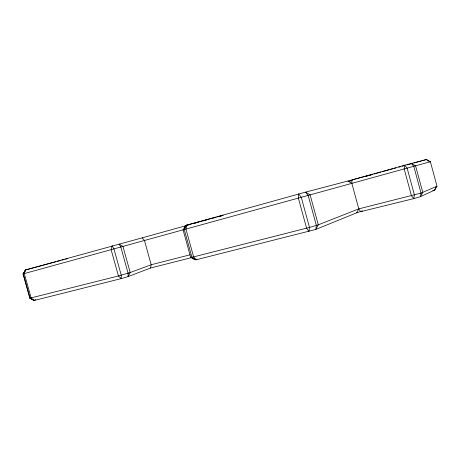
<?xml version="1.0" encoding="UTF-8"?>
<svg xmlns="http://www.w3.org/2000/svg" width="460" height="460" viewBox="0 0 460 460"><rect width="100%" height="100%" fill="white"/><g stroke="black" fill="none" stroke-linecap="round" stroke-linejoin="round"><path stroke-width="0.69" d="M183.896 229.638L183.08 229.862L351.842 183.362L351.94 179.917L404.702 165.22L426.431 159.522L430.376 161.724L437 186.208L434.7 190.066L420.331 196.73L413.753 198.611L360.594 211.686L358.8 208.88L351.842 183.362L347.886 181.027L305.566 192.13L186.725 225.136L185.524 225.498L183.08 229.862L190.664 257.307L194.994 259.768L196.288 259.745L315.773 229.448L356.563 212.859L362.584 210.875M150.558 268.013L151.19 264.753L144.463 240.476L142.192 237.849L25.587 269.928L23 273.93L29.802 298.207L34.143 300.478L121.267 278.593L128.081 276.592L150.558 268.013L191.601 257.6M184.362 228.453L185.524 225.498L212.894 218.115M436.04 186.927L434.7 190.066L432.843 190.474M356.563 212.859L358.8 208.88L421.026 193.091L437 186.208L436.31 186.3M358.8 208.88L318.297 224.819L309.499 227.43L193.631 256.887L190.664 257.307M197.012 259.101L194.994 259.768L192.464 257.772M35.834 299.667L33.787 300.34L31.665 298.712M422.159 160.724L426.431 159.522L429.163 161.506M142.192 237.849L189.928 224.589M194.775 223.244L198.231 222.283M203.073 220.944L206.534 219.978M211.376 218.638L214.837 217.672M217.603 216.907L223.134 215.366L217.683 216.821M347.886 181.027L372.571 174.438M373.951 174.058L380.84 172.155M382.214 171.77L389.103 169.867M390.482 169.487L392.547 168.918M393.921 168.532L395.991 167.963M398.745 167.198L400.809 166.629M402.19 166.25L404.254 165.675M407.008 164.916L412.516 163.392M413.897 163.012L421.469 160.914M348.749 181.47L352.21 180.51M429.709 161.903L430.376 161.724L351.842 183.362M183.845 229.632L23 273.93L23.822 273.7L25.3 270.031L55.764 261.803M214.262 217.747L216.315 217.195M57.143 261.43L60.605 260.498M61.991 260.124L64.072 259.561M65.452 259.187L67.534 258.623M365.688 176.358L371.151 174.927M190.055 254.805L151.19 264.753L130.203 272.533L118.444 275.965L29.802 298.207M128.087 273.2L128.081 276.592L130.203 272.533L122.946 246.416L119.019 243.984L120.807 247.003L128.087 273.2M298.701 194.005L298.367 198.128L306.607 228.217L308.947 231.443L309.499 227.43L301.266 197.328L298.701 194.005M404.702 165.22L404.19 168.952L411.459 195.759L413.753 198.611L414.42 194.971L407.146 168.142L404.702 165.22M316.359 225.44L315.773 229.448L318.297 224.819L310.115 194.89L305.566 192.13L308.154 195.431L316.359 225.44M421.026 193.091L420.331 196.73L422.809 192.527L415.57 165.818L411.303 163.409L413.77 166.313L421.026 193.091M186.725 225.136L185.943 229.074L193.631 256.887L196.288 259.745L191.918 257.261L184.259 229.54L186.725 225.136M112.165 245.858L111.13 249.671L118.444 275.965L121.267 278.593L121.245 275.195L113.936 248.9L112.165 245.858M25.587 269.928L24.305 273.573L31.176 298.109L34.143 300.478L30.13 298.327L23.27 273.855L25.587 269.928"/></g></svg>
